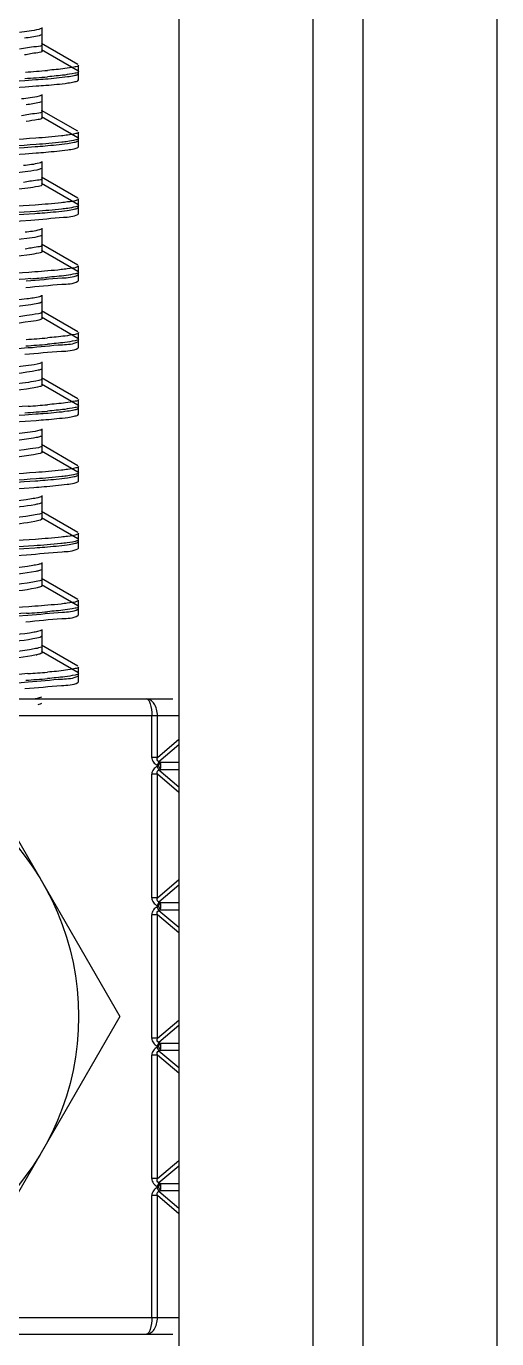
# Model space of a CAD drawing. Extents: x -427546 to -314919, y 698702 to 968782.
# Drawn here: x -414804 to -414699.4, y 912356.2 to 912648.3 of the extents above; entities that cross this region are included whole.
import ezdxf

# ---------------------------------------------------------------- set-up
doc = ezdxf.new("R2010")
doc.units = 0
doc.header["$LTSCALE"] = 1000
doc.header["$MEASUREMENT"] = 0
doc.layers.get('0').update_dxf_attribs({"linetype": 'CONTINUOUS'})

msp = doc.modelspace()

# ---------------------------------------------------------------- linework, layer by layer
at = {"linetype": 'CONTINUOUS'}
for p, q in [((-414770.08, 912764.98), (-414770.08, 909801.84)), ((-414740.31, 912764.98), (-414740.31, 909801.84)), ((-414729.15, 912764.98), (-414729.15, 909801.84)), ((-414699.38, 912764.98), (-414699.38, 909801.84)), ((-414800.46, 912644.28), (-414800.46, 912648)), ((-414800.46, 912642.85), (-414800.46, 912646.58)), ((-414792.54, 912639.79), (-414800.62, 912644.47)), ((-414792.54, 912638.37), (-414800.62, 912643.04)), ((-414792.54, 912637.6), (-414792.4, 912637.77)), ((-414792.4, 912637.77), (-414792.4, 912639.63)), ((-414792.4, 912637.77), (-414792.4, 912639.63)), ((-414792.4, 912636.34), (-414792.4, 912638.2)), ((-414792.4, 912636.34), (-414792.4, 912638.2)), ((-414792.54, 912636.18), (-414792.4, 912636.34)), ((-414800.46, 912629.4), (-414800.46, 912633.12)), ((-414800.46, 912627.97), (-414800.46, 912631.69)), ((-414792.54, 912624.91), (-414800.62, 912629.58)), ((-414792.54, 912623.48), (-414800.62, 912628.16)), ((-414792.54, 912622.72), (-414792.4, 912622.88)), ((-414792.4, 912622.88), (-414792.4, 912624.74)), ((-414792.4, 912622.88), (-414792.4, 912624.74)), ((-414792.4, 912621.46), (-414792.4, 912623.32)), ((-414792.4, 912621.46), (-414792.4, 912623.32)), ((-414792.54, 912621.3), (-414792.4, 912621.46)), ((-414800.46, 912614.51), (-414800.46, 912618.23)), ((-414800.46, 912613.09), (-414800.46, 912616.81)), ((-414792.54, 912610.02), (-414800.62, 912614.7)), ((-414792.54, 912608.6), (-414800.62, 912613.28)), ((-414792.54, 912607.84), (-414792.4, 912608)), ((-414792.4, 912608), (-414792.4, 912609.86)), ((-414792.4, 912608), (-414792.4, 912609.86)), ((-414792.4, 912606.58), (-414792.4, 912608.44)), ((-414792.4, 912606.58), (-414792.4, 912608.44)), ((-414792.54, 912606.41), (-414792.4, 912606.58)), ((-414800.46, 912599.63), (-414800.46, 912603.35)), ((-414800.46, 912598.21), (-414800.46, 912601.93)), ((-414792.54, 912595.14), (-414800.62, 912599.82)), ((-414792.54, 912593.72), (-414800.62, 912598.39)), ((-414792.54, 912592.96), (-414792.4, 912593.12)), ((-414792.4, 912593.12), (-414792.4, 912594.98)), ((-414792.4, 912591.69), (-414792.4, 912593.55)), ((-414792.4, 912591.69), (-414792.4, 912593.55)), ((-414792.54, 912591.53), (-414792.4, 912591.69)), ((-414800.46, 912584.75), (-414800.46, 912588.47)), ((-414792.54, 912580.26), (-414800.62, 912584.94)), ((-414800.46, 912583.32), (-414800.46, 912587.04)), ((-414792.54, 912578.83), (-414800.62, 912583.51)), ((-414792.4, 912578.24), (-414792.4, 912580.1)), ((-414792.4, 912576.81), (-414792.4, 912578.67)), ((-414792.4, 912576.81), (-414792.4, 912578.67)), ((-414792.54, 912578.07), (-414792.4, 912578.24)), ((-414792.54, 912576.65), (-414792.4, 912576.81)), ((-414800.46, 912569.86), (-414800.46, 912573.58)), ((-414792.54, 912565.38), (-414800.62, 912570.05)), ((-414800.46, 912568.44), (-414800.46, 912572.16)), ((-414792.54, 912563.95), (-414800.62, 912568.63)), ((-414792.4, 912563.35), (-414792.4, 912565.21)), ((-414792.4, 912563.35), (-414792.4, 912565.21)), ((-414792.4, 912561.93), (-414792.4, 912563.79)), ((-414792.4, 912561.93), (-414792.4, 912563.79)), ((-414792.54, 912563.19), (-414792.4, 912563.35)), ((-414792.54, 912561.77), (-414792.4, 912561.93)), ((-414800.46, 912554.98), (-414800.46, 912558.7)), ((-414792.54, 912550.49), (-414800.62, 912555.17)), ((-414800.46, 912553.56), (-414800.46, 912557.28)), ((-414792.54, 912549.07), (-414800.62, 912553.74)), ((-414792.4, 912548.47), (-414792.4, 912550.33)), ((-414792.4, 912548.47), (-414792.4, 912550.33)), ((-414792.54, 912548.31), (-414792.4, 912548.47)), ((-414792.54, 912546.88), (-414792.4, 912547.05)), ((-414792.4, 912547.05), (-414792.4, 912548.91)), ((-414792.4, 912547.05), (-414792.4, 912548.91)), ((-414800.46, 912540.1), (-414800.46, 912543.82)), ((-414800.46, 912538.67), (-414800.46, 912542.39)), ((-414792.54, 912535.61), (-414800.62, 912540.29)), ((-414792.54, 912534.19), (-414800.62, 912538.86)), ((-414792.4, 912533.59), (-414792.4, 912535.45)), ((-414792.4, 912533.59), (-414792.4, 912535.45)), ((-414792.54, 912533.42), (-414792.4, 912533.59)), ((-414792.54, 912532), (-414792.4, 912532.16)), ((-414792.4, 912532.16), (-414792.4, 912534.02)), ((-414792.4, 912532.16), (-414792.4, 912534.02)), ((-414800.46, 912525.21), (-414800.46, 912528.94)), ((-414800.46, 912523.79), (-414800.46, 912527.51)), ((-414792.54, 912520.73), (-414800.62, 912525.4)), ((-414792.54, 912519.3), (-414800.62, 912523.98)), ((-414792.4, 912518.7), (-414792.4, 912520.56)), ((-414792.4, 912518.7), (-414792.4, 912520.56)), ((-414792.54, 912518.54), (-414792.4, 912518.7)), ((-414792.54, 912517.12), (-414792.4, 912517.28)), ((-414792.4, 912517.28), (-414792.4, 912519.14)), ((-414792.4, 912517.28), (-414792.4, 912519.14)), ((-414800.46, 912510.33), (-414800.46, 912514.05)), ((-414800.46, 912508.91), (-414800.46, 912512.63)), ((-414792.54, 912505.84), (-414800.62, 912510.52)), ((-414792.54, 912504.42), (-414800.62, 912509.1)), ((-414792.4, 912503.82), (-414792.4, 912505.68)), ((-414792.4, 912503.82), (-414792.4, 912505.68)), ((-414792.54, 912503.66), (-414792.4, 912503.82)), ((-414792.4, 912502.4), (-414792.4, 912504.26)), ((-414792.4, 912502.4), (-414792.4, 912504.26)), ((-414792.54, 912502.23), (-414792.4, 912502.4)), ((-414932.48, 912498.57), (-414771.38, 912498.57)), ((-414933.79, 912494.85), (-414770.08, 912494.85)), ((-414776.08, 912485.57), (-414776.08, 912494.85)), ((-414774.84, 912485.57), (-414774.84, 912494.85)), ((-414774.84, 912485.57), (-414770.08, 912489.62)), ((-414770.08, 912488.36), (-414774.5, 912484.6)), ((-414817.56, 912487.41), (-414783.19, 912427.88)), ((-414774.84, 912485.57), (-414776.08, 912485.57)), ((-414774.5, 912484.6), (-414774.87, 912483.81)), ((-414774.61, 912483.69), (-414774.87, 912483.81)), ((-414774.87, 912483.57), (-414774.61, 912483.69)), ((-414774.5, 912482.78), (-414774.87, 912483.57)), ((-414774.61, 912483.69), (-414774.24, 912484.48)), ((-414774.61, 912483.69), (-414774.24, 912482.9)), ((-414774.24, 912484.48), (-414774.5, 912484.6)), ((-414774.5, 912482.78), (-414774.24, 912482.9)), ((-414774.5, 912482.78), (-414770.08, 912479.02)), ((-414774.24, 912484.48), (-414770.08, 912484.48)), ((-414774.24, 912482.9), (-414770.08, 912482.9)), ((-414774.84, 912481.81), (-414776.08, 912481.81)), ((-414776.08, 912454.32), (-414776.08, 912481.81)), ((-414774.84, 912454.32), (-414774.84, 912481.81)), ((-414770.08, 912477.76), (-414774.84, 912481.81)), ((-414774.84, 912454.32), (-414770.08, 912458.37)), ((-414770.08, 912457.1), (-414774.5, 912453.35)), ((-414774.84, 912454.32), (-414776.08, 912454.32)), ((-414774.5, 912453.35), (-414774.87, 912452.56)), ((-414774.61, 912452.44), (-414774.24, 912453.23)), ((-414774.24, 912453.23), (-414774.5, 912453.35)), ((-414774.24, 912453.23), (-414770.08, 912453.23)), ((-414774.84, 912450.55), (-414776.08, 912450.55)), ((-414776.08, 912423.06), (-414776.08, 912450.55)), ((-414774.61, 912452.44), (-414774.87, 912452.56)), ((-414774.87, 912452.31), (-414774.61, 912452.44)), ((-414774.5, 912451.52), (-414774.87, 912452.31)), ((-414774.84, 912423.06), (-414774.84, 912450.55)), ((-414770.08, 912446.5), (-414774.84, 912450.55)), ((-414774.61, 912452.44), (-414774.24, 912451.65)), ((-414774.5, 912451.52), (-414774.24, 912451.65)), ((-414774.5, 912451.52), (-414770.08, 912447.77)), ((-414774.24, 912451.65), (-414770.08, 912451.65)), ((-414783.19, 912427.88), (-414817.56, 912368.35)), ((-414774.84, 912423.06), (-414770.08, 912427.11)), ((-414770.08, 912425.85), (-414774.5, 912422.1)), ((-414774.84, 912423.06), (-414776.08, 912423.06)), ((-414774.5, 912422.1), (-414774.87, 912421.31)), ((-414774.61, 912421.18), (-414774.87, 912421.31)), ((-414774.87, 912421.06), (-414774.61, 912421.18)), ((-414774.5, 912420.27), (-414774.87, 912421.06)), ((-414774.61, 912421.18), (-414774.24, 912421.97)), ((-414774.61, 912421.18), (-414774.24, 912420.39)), ((-414774.24, 912421.97), (-414774.5, 912422.1)), ((-414774.24, 912421.97), (-414770.08, 912421.97)), ((-414774.84, 912419.3), (-414776.08, 912419.3)), ((-414776.08, 912391.81), (-414776.08, 912419.3)), ((-414774.84, 912391.81), (-414774.84, 912419.3)), ((-414770.08, 912415.25), (-414774.84, 912419.3)), ((-414774.5, 912420.27), (-414774.24, 912420.39)), ((-414774.5, 912420.27), (-414770.08, 912416.51)), ((-414774.24, 912420.39), (-414770.08, 912420.39)), ((-414774.84, 912391.81), (-414770.08, 912395.86)), ((-414770.08, 912394.6), (-414774.5, 912390.84)), ((-414774.84, 912391.81), (-414776.08, 912391.81)), ((-414774.5, 912390.84), (-414774.87, 912390.05)), ((-414774.61, 912389.93), (-414774.87, 912390.05)), ((-414774.87, 912389.8), (-414774.61, 912389.93)), ((-414774.5, 912389.02), (-414774.87, 912389.8)), ((-414774.61, 912389.93), (-414774.24, 912390.72)), ((-414774.61, 912389.93), (-414774.24, 912389.14)), ((-414774.24, 912390.72), (-414774.5, 912390.84)), ((-414774.5, 912389.02), (-414774.24, 912389.14)), ((-414774.5, 912389.02), (-414770.08, 912385.26)), ((-414774.24, 912390.72), (-414770.08, 912390.72)), ((-414774.24, 912389.14), (-414770.08, 912389.14)), ((-414774.84, 912388.05), (-414776.08, 912388.05)), ((-414776.08, 912360.91), (-414776.08, 912388.05)), ((-414774.84, 912360.91), (-414774.84, 912388.05)), ((-414770.08, 912384), (-414774.84, 912388.05)), ((-414933.79, 912360.91), (-414770.08, 912360.91)), ((-414932.48, 912357.18), (-414771.38, 912357.18))]:
    msp.add_line(p, q, dxfattribs=at)
msp.add_circle((-414851.93, 912427.88), 59.53, dxfattribs=at)
for centre, radius, start, end in [((-414821.68, 912903.93), 267.82, 273.7127, 274.7998), ((-414821.52, 912903.29), 265.75, 273.7335, 274.8002), ((-414819.92, 912837.19), 245.66, 273.9462, 274.8034), ((-414821.25, 912840.39), 262.37, 273.7678, 274.801), ((-414821.42, 912841.15), 264.56, 273.7456, 274.8005), ((-414820.67, 912818.18), 255.02, 273.8422, 274.8039), ((-414821.67, 912829.42), 267.72, 273.7137, 274.7998), ((-414821.15, 912778.19), 261.12, 273.7805, 274.8013), ((-414804.37, 912521.07), 12.96, 281.4024, 282.1895), ((-414821.41, 912766.63), 264.45, 273.7466, 274.8005), ((-414820.74, 912759.48), 255.85, 273.8319, 274.8049)]:
    msp.add_arc(centre, radius, start, end, dxfattribs=at)
for points, knots in [([(-414803.45, 912651.62), (-414810.43, 912651.14), (-414842.53, 912649.59), (-414874.66, 912648.83), (-414899.74, 912647.16)], [0, 0, 0, 0, 0.217709, 1, 1, 1, 1]), ([(-414800.62, 912647.81), (-414800.8, 912647.71), (-414802.42, 912647.24), (-414804.07, 912647.09), (-414805.51, 912646.94)], [0, 0, 0, 0, 0.126652, 1, 1, 1, 1]), ([(-414800.62, 912646.39), (-414800.77, 912646.3), (-414802.02, 912645.91), (-414803.31, 912645.77), (-414804.43, 912645.64)], [0, 0, 0, 0, 0.133308, 1, 1, 1, 1]), ([(-414800.46, 912644.28), (-414800.45, 912643.82), (-414803.04, 912643.73), (-414804.25, 912643.35), (-414805.51, 912643.22)], [0, 0, 0, 0, 0.266577, 1, 1, 1, 1]), ([(-414800.46, 912642.85), (-414800.45, 912642.49), (-414802.46, 912642.32), (-414803.43, 912642.04), (-414804.43, 912641.92)], [0, 0, 0, 0, 0.269457, 1, 1, 1, 1]), ([(-414801.91, 912636.41), (-414801.19, 912636.46), (-414798.82, 912636.65), (-414796.46, 912636.86), (-414794.83, 912637.09)], [0, 0, 0, 0, 0.307395, 1, 1, 1, 1]), ([(-414792.4, 912638.2), (-414792.4, 912637.92), (-414793.92, 912637.75), (-414794.68, 912637.54), (-414795.44, 912637.44)], [0, 0, 0, 0, 0.270622, 1, 1, 1, 1]), ([(-414792.4, 912639.63), (-414792.4, 912639.34), (-414793.91, 912639.17), (-414794.66, 912638.97), (-414795.42, 912638.87)], [0, 0, 0, 0, 0.270741, 1, 1, 1, 1]), ([(-414794.83, 912637.09), (-414794.33, 912637.16), (-414793.57, 912637.29), (-414792.78, 912637.47), (-414792.54, 912637.6)], [0, 0, 0, 0, 0.643373, 1, 1, 1, 1]), ([(-414902.01, 912631.68), (-414894.84, 912632.21), (-414861.47, 912633.83), (-414828.06, 912634.49), (-414801.91, 912636.41)], [0, 0, 0, 0, 0.215151, 1, 1, 1, 1]), ([(-414901.74, 912630.27), (-414894.54, 912630.8), (-414861.22, 912632.42), (-414827.85, 912633.07), (-414801.78, 912635)], [0, 0, 0, 0, 0.216514, 1, 1, 1, 1]), ([(-414801.78, 912635), (-414801.07, 912635.05), (-414798.73, 912635.23), (-414796.4, 912635.44), (-414794.79, 912635.67)], [0, 0, 0, 0, 0.307538, 1, 1, 1, 1]), ([(-414794.79, 912635.67), (-414794.3, 912635.74), (-414793.55, 912635.87), (-414792.78, 912636.04), (-414792.54, 912636.18)], [0, 0, 0, 0, 0.642718, 1, 1, 1, 1]), ([(-414800.62, 912632.93), (-414800.79, 912632.83), (-414802.26, 912632.39), (-414803.76, 912632.25), (-414805.07, 912632.11)], [0, 0, 0, 0, 0.129068, 1, 1, 1, 1]), ([(-414800.62, 912631.5), (-414800.76, 912631.42), (-414801.88, 912631.06), (-414803.04, 912630.93), (-414804.04, 912630.8)], [0, 0, 0, 0, 0.136277, 1, 1, 1, 1]), ([(-414800.46, 912629.4), (-414800.45, 912628.97), (-414802.81, 912628.85), (-414803.92, 912628.51), (-414805.07, 912628.39)], [0, 0, 0, 0, 0.267461, 1, 1, 1, 1]), ([(-414800.46, 912627.97), (-414800.45, 912627.64), (-414802.25, 912627.44), (-414803.14, 912627.2), (-414804.04, 912627.08)], [0, 0, 0, 0, 0.270956, 1, 1, 1, 1]), ([(-414801.91, 912623.39), (-414809.09, 912622.86), (-414842.46, 912621.23), (-414875.87, 912620.58), (-414902.01, 912618.66)], [0, 0, 0, 0, 0.215501, 1, 1, 1, 1]), ([(-414794.83, 912624.07), (-414795.28, 912624), (-414797.64, 912623.71), (-414800, 912623.53), (-414801.91, 912623.39)], [0, 0, 0, 0, 0.191417, 1, 1, 1, 1]), ([(-414794.79, 912622.65), (-414795.24, 912622.58), (-414797.56, 912622.3), (-414799.9, 912622.11), (-414801.78, 912621.97)], [0, 0, 0, 0, 0.191295, 1, 1, 1, 1]), ([(-414794.86, 912622.2), (-414794.35, 912622.27), (-414793.58, 912622.41), (-414792.79, 912622.58), (-414792.54, 912622.72)], [0, 0, 0, 0, 0.643789, 1, 1, 1, 1]), ([(-414792.4, 912624.74), (-414792.4, 912624.51), (-414793.59, 912624.31), (-414794.22, 912624.15), (-414794.83, 912624.07)], [0, 0, 0, 0, 0.27436, 1, 1, 1, 1]), ([(-414792.4, 912623.32), (-414792.4, 912623.09), (-414793.57, 912622.89), (-414794.19, 912622.73), (-414794.79, 912622.65)], [0, 0, 0, 0, 0.274658, 1, 1, 1, 1]), ([(-414902.04, 912616.79), (-414894.88, 912617.32), (-414861.54, 912618.95), (-414828.14, 912619.61), (-414802, 912621.52)], [0, 0, 0, 0, 0.214864, 1, 1, 1, 1]), ([(-414901.87, 912615.38), (-414894.68, 912615.91), (-414861.33, 912617.53), (-414827.93, 912618.19), (-414801.83, 912620.11)], [0, 0, 0, 0, 0.21591, 1, 1, 1, 1]), ([(-414801.78, 912621.97), (-414808.92, 912621.45), (-414842.24, 912619.82), (-414875.61, 912619.15), (-414901.74, 912617.25)], [0, 0, 0, 0, 0.21445, 1, 1, 1, 1]), ([(-414802, 912621.52), (-414801.27, 912621.57), (-414798.88, 912621.76), (-414796.5, 912621.97), (-414794.86, 912622.2)], [0, 0, 0, 0, 0.307303, 1, 1, 1, 1]), ([(-414801.83, 912620.11), (-414801.1, 912620.16), (-414798.76, 912620.35), (-414796.42, 912620.56), (-414794.8, 912620.78)], [0, 0, 0, 0, 0.307518, 1, 1, 1, 1]), ([(-414794.8, 912620.78), (-414794.31, 912620.85), (-414793.55, 912620.99), (-414792.78, 912621.16), (-414792.54, 912621.3)], [0, 0, 0, 0, 0.642899, 1, 1, 1, 1]), ([(-414800.62, 912618.05), (-414800.77, 912617.95), (-414802.1, 912617.55), (-414803.47, 912617.41), (-414804.65, 912617.27)], [0, 0, 0, 0, 0.131751, 1, 1, 1, 1]), ([(-414800.62, 912616.62), (-414800.75, 912616.55), (-414801.74, 912616.21), (-414802.78, 912616.09), (-414803.67, 912615.97)], [0, 0, 0, 0, 0.139499, 1, 1, 1, 1]), ([(-414803.67, 912615.97), (-414810, 912615.13), (-414831.51, 912614.13), (-414863.78, 912612.28), (-414889.83, 912611.68), (-414900.6, 912610.15)], [0, 0, 0, 0, 0.197391, 0.664053, 1, 1, 1, 1]), ([(-414800.46, 912614.51), (-414800.45, 912614.12), (-414802.58, 912613.97), (-414803.6, 912613.67), (-414804.65, 912613.55)], [0, 0, 0, 0, 0.26872, 1, 1, 1, 1]), ([(-414803.67, 912612.25), (-414810.68, 912611.32), (-414828.64, 912610.54), (-414856.61, 912609.07), (-414881, 912608.16), (-414896.09, 912606.87), (-414901.24, 912606.52), (-414902.89, 912605.98)], [0, 0, 0, 0, 0.213335, 0.5413, 0.846112, 0.947854, 1, 1, 1, 1]), ([(-414800.46, 912613.09), (-414800.46, 912612.78), (-414802.05, 912612.57), (-414802.86, 912612.35), (-414803.67, 912612.25)], [0, 0, 0, 0, 0.272705, 1, 1, 1, 1]), ([(-414802, 912608.5), (-414809.19, 912607.97), (-414842.53, 912606.35), (-414875.93, 912605.69), (-414902.04, 912603.77)], [0, 0, 0, 0, 0.215909, 1, 1, 1, 1]), ([(-414794.86, 912609.18), (-414795.31, 912609.12), (-414797.68, 912608.83), (-414800.07, 912608.64), (-414802, 912608.5)], [0, 0, 0, 0, 0.191492, 1, 1, 1, 1]), ([(-414794.8, 912607.76), (-414795.25, 912607.7), (-414797.58, 912607.41), (-414799.93, 912607.23), (-414801.82, 912607.09)], [0, 0, 0, 0, 0.191309, 1, 1, 1, 1]), ([(-414794.89, 912607.31), (-414794.37, 912607.39), (-414793.59, 912607.52), (-414792.79, 912607.7), (-414792.54, 912607.84)], [0, 0, 0, 0, 0.64429, 1, 1, 1, 1]), ([(-414792.4, 912609.86), (-414792.4, 912609.79), (-414793.27, 912609.23), (-414794.08, 912609.29), (-414794.86, 912609.18)], [0, 0, 0, 0, 0.089025, 1, 1, 1, 1]), ([(-414792.4, 912608.44), (-414792.4, 912608.21), (-414793.58, 912608.01), (-414794.2, 912607.85), (-414794.8, 912607.76)], [0, 0, 0, 0, 0.274575, 1, 1, 1, 1]), ([(-414902.08, 912601.91), (-414894.94, 912602.43), (-414861.62, 912604.06), (-414828.25, 912604.73), (-414802.12, 912606.63)], [0, 0, 0, 0, 0.214461, 1, 1, 1, 1]), ([(-414801.82, 912607.09), (-414808.98, 912606.56), (-414842.33, 912604.93), (-414875.72, 912604.27), (-414901.87, 912602.36)], [0, 0, 0, 0, 0.214858, 1, 1, 1, 1]), ([(-414896.73, 912600.84), (-414889.49, 912601.28), (-414858.25, 912602.74), (-414826.98, 912603.47), (-414803.02, 912605.14)], [0, 0, 0, 0, 0.231984, 1, 1, 1, 1]), ([(-414803.02, 912605.14), (-414800.6, 912605.31), (-414797.19, 912605.78), (-414793.49, 912605.87), (-414792.54, 912606.41)], [0, 0, 0, 0, 0.689218, 1, 1, 1, 1]), ([(-414802.12, 912606.63), (-414801.38, 912606.68), (-414798.96, 912606.87), (-414796.55, 912607.08), (-414794.89, 912607.31)], [0, 0, 0, 0, 0.307276, 1, 1, 1, 1]), ([(-414800.62, 912603.16), (-414800.76, 912603.08), (-414801.95, 912602.7), (-414803.19, 912602.56), (-414804.25, 912602.44)], [0, 0, 0, 0, 0.134595, 1, 1, 1, 1]), ([(-414803.32, 912601.13), (-414816.15, 912599.34), (-414845.4, 912598.77), (-414874.5, 912597.32), (-414890.67, 912596.19)], [0, 0, 0, 0, 0.444316, 1, 1, 1, 1]), ([(-414800.46, 912599.63), (-414800.45, 912599.28), (-414802.37, 912599.1), (-414803.3, 912598.83), (-414804.25, 912598.71)], [0, 0, 0, 0, 0.270092, 1, 1, 1, 1]), ([(-414800.62, 912601.74), (-414800.73, 912601.67), (-414801.61, 912601.36), (-414802.53, 912601.24), (-414803.32, 912601.13)], [0, 0, 0, 0, 0.14301, 1, 1, 1, 1]), ([(-414803.32, 912597.41), (-414816.15, 912595.62), (-414845.4, 912595.05), (-414874.5, 912593.6), (-414890.67, 912592.47)], [0, 0, 0, 0, 0.444316, 1, 1, 1, 1]), ([(-414800.46, 912598.21), (-414800.46, 912597.93), (-414801.86, 912597.7), (-414802.6, 912597.51), (-414803.32, 912597.41)], [0, 0, 0, 0, 0.274738, 1, 1, 1, 1]), ([(-414802.12, 912593.61), (-414809.32, 912593.08), (-414842.64, 912591.46), (-414876.01, 912590.81), (-414902.08, 912588.89)], [0, 0, 0, 0, 0.216509, 1, 1, 1, 1]), ([(-414794.89, 912594.29), (-414795.35, 912594.23), (-414797.75, 912593.94), (-414800.17, 912593.75), (-414802.12, 912593.61)], [0, 0, 0, 0, 0.191495, 1, 1, 1, 1]), ([(-414792.4, 912593.55), (-414792.4, 912593.3), (-414793.74, 912593.11), (-414794.43, 912592.93), (-414795.11, 912592.84)], [0, 0, 0, 0, 0.272444, 1, 1, 1, 1]), ([(-414792.4, 912594.98), (-414792.4, 912594.9), (-414793.29, 912594.35), (-414794.1, 912594.4), (-414794.89, 912594.29)], [0, 0, 0, 0, 0.088784, 1, 1, 1, 1]), ([(-414803.02, 912592.12), (-414809.62, 912591.66), (-414840.86, 912590.13), (-414872.13, 912589.3), (-414896.73, 912587.82)], [0, 0, 0, 0, 0.211795, 1, 1, 1, 1]), ([(-414804.14, 912590.18), (-414801.45, 912590.36), (-414797.69, 912590.88), (-414793.59, 912590.93), (-414792.54, 912591.53)], [0, 0, 0, 0, 0.691069, 1, 1, 1, 1]), ([(-414804.01, 912591.61), (-414801.35, 912591.79), (-414797.63, 912592.31), (-414793.58, 912592.36), (-414792.54, 912592.96)], [0, 0, 0, 0, 0.690867, 1, 1, 1, 1]), ([(-414803.87, 912587.6), (-414810.23, 912586.78), (-414831.66, 912585.77), (-414863.82, 912583.95), (-414889.73, 912583.31), (-414900.47, 912581.83)], [0, 0, 0, 0, 0.198812, 0.663944, 1, 1, 1, 1]), ([(-414800.62, 912588.28), (-414800.75, 912588.2), (-414801.81, 912587.85), (-414802.92, 912587.72), (-414803.87, 912587.6)], [0, 0, 0, 0, 0.137672, 1, 1, 1, 1]), ([(-414802.99, 912586.3), (-414809.35, 912585.35), (-414826.17, 912584.62), (-414853.1, 912583.3), (-414879.54, 912581.86), (-414895.75, 912581.27), (-414901.64, 912580.22)], [0, 0, 0, 0, 0.195338, 0.50968, 0.818636, 1, 1, 1, 1]), ([(-414800.46, 912584.75), (-414800.45, 912584.42), (-414802.16, 912584.22), (-414803.02, 912583.99), (-414803.87, 912583.88)], [0, 0, 0, 0, 0.271698, 1, 1, 1, 1]), ([(-414800.62, 912586.85), (-414800.87, 912586.71), (-414801.68, 912586.52), (-414802.47, 912586.37), (-414802.99, 912586.3)], [0, 0, 0, 0, 0.361214, 1, 1, 1, 1]), ([(-414802.99, 912582.58), (-414809.81, 912581.56), (-414827.75, 912580.85), (-414851.18, 912579.63), (-414872.49, 912578.63), (-414886.27, 912577.97), (-414896.1, 912577.08), (-414901.33, 912576.76), (-414902.96, 912576.19)], [0, 0, 0, 0, 0.206553, 0.536269, 0.702877, 0.845559, 0.948364, 1, 1, 1, 1]), ([(-414803.87, 912583.88), (-414810.97, 912582.97), (-414829.01, 912582.16), (-414852.43, 912581.01), (-414873.33, 912580.01), (-414886.72, 912579.36), (-414896.27, 912578.5), (-414901.35, 912578.17), (-414902.94, 912577.62)], [0, 0, 0, 0, 0.216147, 0.544888, 0.708735, 0.848475, 0.949101, 1, 1, 1, 1]), ([(-414800.46, 912583.32), (-414800.46, 912583.24), (-414801.33, 912582.64), (-414802.18, 912582.7), (-414802.99, 912582.58)], [0, 0, 0, 0, 0.091796, 1, 1, 1, 1]), ([(-414792.4, 912578.67), (-414792.4, 912578.39), (-414793.9, 912578.22), (-414794.65, 912578.01), (-414795.4, 912577.92)], [0, 0, 0, 0, 0.270815, 1, 1, 1, 1]), ([(-414792.4, 912580.1), (-414792.4, 912579.82), (-414793.88, 912579.64), (-414794.63, 912579.44), (-414795.38, 912579.34)], [0, 0, 0, 0, 0.27096, 1, 1, 1, 1]), ([(-414900.27, 912572.27), (-414893.21, 912572.75), (-414860.98, 912574.3), (-414828.72, 912575.05), (-414803.58, 912576.76)], [0, 0, 0, 0, 0.219129, 1, 1, 1, 1]), ([(-414804.33, 912575.29), (-414801.6, 912575.47), (-414797.78, 912576), (-414793.6, 912576.04), (-414792.54, 912576.65)], [0, 0, 0, 0, 0.691359, 1, 1, 1, 1]), ([(-414803.58, 912576.76), (-414801.03, 912576.93), (-414797.44, 912577.43), (-414793.54, 912577.5), (-414792.54, 912578.07)], [0, 0, 0, 0, 0.690197, 1, 1, 1, 1]), ([(-414803.51, 912572.76), (-414809.85, 912571.9), (-414831.51, 912570.92), (-414863.89, 912569.01), (-414890.08, 912568.48), (-414900.83, 912566.9)], [0, 0, 0, 0, 0.196859, 0.665778, 1, 1, 1, 1]), ([(-414800.62, 912573.4), (-414800.74, 912573.33), (-414801.68, 912573), (-414802.67, 912572.88), (-414803.51, 912572.76)], [0, 0, 0, 0, 0.140996, 1, 1, 1, 1]), ([(-414802.68, 912571.46), (-414808.99, 912570.46), (-414825.91, 912569.78), (-414853.06, 912568.42), (-414879.72, 912566.93), (-414896.04, 912566.41), (-414901.88, 912565.3)], [0, 0, 0, 0, 0.192978, 0.509549, 0.82079, 1, 1, 1, 1]), ([(-414800.46, 912569.86), (-414800.46, 912569.57), (-414801.97, 912569.35), (-414802.74, 912569.15), (-414803.51, 912569.04)], [0, 0, 0, 0, 0.273505, 1, 1, 1, 1]), ([(-414800.62, 912571.97), (-414800.85, 912571.84), (-414801.54, 912571.66), (-414802.23, 912571.53), (-414802.68, 912571.46)], [0, 0, 0, 0, 0.36678, 1, 1, 1, 1]), ([(-414803.51, 912569.04), (-414810.52, 912568.09), (-414828.57, 912567.32), (-414852.04, 912566.14), (-414873.12, 912565.14), (-414886.66, 912564.49), (-414896.28, 912563.61), (-414901.39, 912563.29), (-414902.98, 912562.73)], [0, 0, 0, 0, 0.212866, 0.542542, 0.70756, 0.848323, 0.949425, 1, 1, 1, 1]), ([(-414802.68, 912567.74), (-414809.4, 912566.68), (-414827.32, 912566.01), (-414850.77, 912564.77), (-414872.25, 912563.76), (-414886.18, 912563.1), (-414896.09, 912562.19), (-414901.36, 912561.88), (-414902.98, 912561.3)], [0, 0, 0, 0, 0.202975, 0.533469, 0.701272, 0.84507, 0.948501, 1, 1, 1, 1]), ([(-414800.46, 912568.44), (-414800.46, 912568.22), (-414801.52, 912567.97), (-414802.12, 912567.83), (-414802.68, 912567.74)], [0, 0, 0, 0, 0.279898, 1, 1, 1, 1]), ([(-414792.4, 912563.79), (-414792.4, 912563.5), (-414793.92, 912563.33), (-414794.68, 912563.12), (-414795.44, 912563.03)], [0, 0, 0, 0, 0.270628, 1, 1, 1, 1]), ([(-414792.4, 912565.21), (-414792.4, 912564.94), (-414793.82, 912564.76), (-414794.54, 912564.57), (-414795.25, 912564.48)], [0, 0, 0, 0, 0.271617, 1, 1, 1, 1]), ([(-414902.01, 912557.26), (-414894.84, 912557.79), (-414861.47, 912559.42), (-414828.06, 912560.08), (-414801.91, 912562)], [0, 0, 0, 0, 0.215159, 1, 1, 1, 1]), ([(-414803.58, 912563.74), (-414810.63, 912563.26), (-414842.86, 912561.7), (-414875.13, 912560.96), (-414900.27, 912559.25)], [0, 0, 0, 0, 0.219054, 1, 1, 1, 1]), ([(-414801.91, 912562), (-414801.18, 912562.05), (-414798.82, 912562.23), (-414796.46, 912562.44), (-414794.83, 912562.67)], [0, 0, 0, 0, 0.307399, 1, 1, 1, 1]), ([(-414801.78, 912560.58), (-414801.07, 912560.63), (-414798.73, 912560.82), (-414796.4, 912561.03), (-414794.79, 912561.25)], [0, 0, 0, 0, 0.307538, 1, 1, 1, 1]), ([(-414794.83, 912562.67), (-414794.33, 912562.74), (-414793.57, 912562.88), (-414792.78, 912563.05), (-414792.54, 912563.19)], [0, 0, 0, 0, 0.643357, 1, 1, 1, 1]), ([(-414794.79, 912561.25), (-414794.3, 912561.32), (-414793.55, 912561.46), (-414792.78, 912561.63), (-414792.54, 912561.77)], [0, 0, 0, 0, 0.642712, 1, 1, 1, 1]), ([(-414901.74, 912555.86), (-414894.53, 912556.38), (-414861.21, 912558), (-414827.85, 912558.66), (-414801.78, 912560.58)], [0, 0, 0, 0, 0.216534, 1, 1, 1, 1]), ([(-414800.62, 912558.51), (-414800.73, 912558.45), (-414801.56, 912558.15), (-414802.43, 912558.04), (-414803.17, 912557.93)], [0, 0, 0, 0, 0.144669, 1, 1, 1, 1]), ([(-414803.17, 912557.93), (-414809.51, 912557.02), (-414831.46, 912556.08), (-414864.09, 912554.04), (-414890.58, 912553.68), (-414901.28, 912551.94)], [0, 0, 0, 0, 0.19541, 0.669181, 1, 1, 1, 1]), ([(-414802.39, 912556.63), (-414807.96, 912555.68), (-414823.2, 912555.05), (-414848.38, 912553.67), (-414874.87, 912552.47), (-414891.82, 912551.61), (-414898.7, 912550.86)], [0, 0, 0, 0, 0.175715, 0.472791, 0.784833, 1, 1, 1, 1]), ([(-414800.62, 912557.09), (-414800.82, 912556.98), (-414801.41, 912556.81), (-414802.01, 912556.69), (-414802.39, 912556.63)], [0, 0, 0, 0, 0.372977, 1, 1, 1, 1]), ([(-414803.17, 912554.21), (-414810.09, 912553.21), (-414828.12, 912552.48), (-414851.63, 912551.28), (-414872.9, 912550.26), (-414886.58, 912549.61), (-414896.28, 912548.71), (-414901.43, 912548.42), (-414903.01, 912547.83)], [0, 0, 0, 0, 0.209449, 0.539982, 0.706178, 0.848006, 0.949655, 1, 1, 1, 1]), ([(-414802.39, 912552.91), (-414807.96, 912551.96), (-414823.2, 912551.33), (-414848.38, 912549.95), (-414874.87, 912548.75), (-414891.82, 912547.89), (-414898.7, 912547.14)], [0, 0, 0, 0, 0.175715, 0.472791, 0.784833, 1, 1, 1, 1]), ([(-414800.46, 912554.98), (-414800.46, 912554.89), (-414801.41, 912554.27), (-414802.31, 912554.33), (-414803.17, 912554.21)], [0, 0, 0, 0, 0.09033, 1, 1, 1, 1]), ([(-414800.46, 912553.56), (-414800.46, 912553.36), (-414801.37, 912553.11), (-414801.9, 912552.99), (-414802.39, 912552.91)], [0, 0, 0, 0, 0.283217, 1, 1, 1, 1]), ([(-414794.83, 912549.65), (-414795.28, 912549.59), (-414797.63, 912549.3), (-414800, 912549.11), (-414801.91, 912548.97)], [0, 0, 0, 0, 0.191413, 1, 1, 1, 1]), ([(-414792.4, 912550.33), (-414792.4, 912550.1), (-414793.59, 912549.9), (-414794.22, 912549.74), (-414794.83, 912549.65)], [0, 0, 0, 0, 0.274367, 1, 1, 1, 1]), ([(-414902.04, 912542.38), (-414894.88, 912542.91), (-414861.53, 912544.53), (-414828.14, 912545.2), (-414801.99, 912547.11)], [0, 0, 0, 0, 0.214872, 1, 1, 1, 1]), ([(-414801.91, 912548.97), (-414809.09, 912548.45), (-414842.46, 912546.82), (-414875.87, 912546.16), (-414902.01, 912544.24)], [0, 0, 0, 0, 0.215488, 1, 1, 1, 1]), ([(-414801.78, 912547.56), (-414808.92, 912547.03), (-414842.24, 912545.4), (-414875.6, 912544.74), (-414901.74, 912542.84)], [0, 0, 0, 0, 0.214435, 1, 1, 1, 1]), ([(-414802.32, 912545.66), (-414801.56, 912545.71), (-414799.1, 912545.9), (-414796.63, 912546.12), (-414794.93, 912546.35)], [0, 0, 0, 0, 0.307317, 1, 1, 1, 1]), ([(-414801.99, 912547.11), (-414801.26, 912547.16), (-414798.88, 912547.35), (-414796.5, 912547.56), (-414794.86, 912547.79)], [0, 0, 0, 0, 0.307305, 1, 1, 1, 1]), ([(-414794.79, 912548.23), (-414795.24, 912548.17), (-414797.56, 912547.88), (-414799.9, 912547.7), (-414801.78, 912547.56)], [0, 0, 0, 0, 0.191295, 1, 1, 1, 1]), ([(-414794.93, 912546.35), (-414794.41, 912546.42), (-414793.61, 912546.56), (-414792.79, 912546.74), (-414792.54, 912546.88)], [0, 0, 0, 0, 0.645021, 1, 1, 1, 1]), ([(-414794.86, 912547.79), (-414794.35, 912547.86), (-414793.58, 912547.99), (-414792.79, 912548.17), (-414792.54, 912548.31)], [0, 0, 0, 0, 0.643774, 1, 1, 1, 1]), ([(-414792.4, 912548.91), (-414792.4, 912548.68), (-414793.57, 912548.48), (-414794.19, 912548.32), (-414794.79, 912548.23)], [0, 0, 0, 0, 0.27466, 1, 1, 1, 1]), ([(-414893.44, 912541.5), (-414886.08, 912541.91), (-414855.71, 912543.29), (-414825.3, 912544), (-414802.32, 912545.66)], [0, 0, 0, 0, 0.242393, 1, 1, 1, 1]), ([(-414800.62, 912543.63), (-414800.86, 912543.49), (-414801.62, 912543.3), (-414802.37, 912543.17), (-414802.85, 912543.09)], [0, 0, 0, 0, 0.363608, 1, 1, 1, 1]), ([(-414802.85, 912543.09), (-414809.2, 912542.12), (-414826.07, 912541.41), (-414853.1, 912540.07), (-414879.64, 912538.61), (-414895.9, 912538.05), (-414901.76, 912536.98)], [0, 0, 0, 0, 0.194375, 0.509802, 0.819766, 1, 1, 1, 1]), ([(-414802.12, 912541.79), (-414806.43, 912541), (-414818.48, 912540.41), (-414847.02, 912538.74), (-414871.26, 912537.91), (-414887.82, 912536.85)], [0, 0, 0, 0, 0.153234, 0.420019, 1, 1, 1, 1]), ([(-414800.62, 912542.21), (-414800.79, 912542.11), (-414801.29, 912541.96), (-414801.8, 912541.85), (-414802.12, 912541.79)], [0, 0, 0, 0, 0.37991, 1, 1, 1, 1]), ([(-414802.85, 912539.37), (-414809.66, 912538.33), (-414827.68, 912537.64), (-414851.22, 912536.41), (-414872.66, 912535.39), (-414886.49, 912534.74), (-414896.27, 912533.82), (-414901.46, 912533.54), (-414903.03, 912532.94)], [0, 0, 0, 0, 0.205905, 0.537229, 0.704613, 0.847545, 0.949803, 1, 1, 1, 1]), ([(-414802.12, 912538.07), (-414806.43, 912537.28), (-414818.48, 912536.69), (-414847.02, 912535.02), (-414871.26, 912534.19), (-414887.82, 912533.13)], [0, 0, 0, 0, 0.153234, 0.420019, 1, 1, 1, 1]), ([(-414800.46, 912540.1), (-414800.46, 912539.86), (-414801.61, 912539.62), (-414802.25, 912539.46), (-414802.85, 912539.37)], [0, 0, 0, 0, 0.278286, 1, 1, 1, 1]), ([(-414800.46, 912538.67), (-414800.46, 912538.5), (-414801.22, 912538.26), (-414801.7, 912538.15), (-414802.12, 912538.07)], [0, 0, 0, 0, 0.287204, 1, 1, 1, 1]), ([(-414794.86, 912534.76), (-414795.31, 912534.7), (-414797.68, 912534.41), (-414800.07, 912534.22), (-414801.99, 912534.08)], [0, 0, 0, 0, 0.19149, 1, 1, 1, 1]), ([(-414792.4, 912535.45), (-414792.4, 912535.37), (-414793.27, 912534.82), (-414794.08, 912534.87), (-414794.86, 912534.76)], [0, 0, 0, 0, 0.089033, 1, 1, 1, 1]), ([(-414902.07, 912527.49), (-414894.94, 912528.02), (-414861.62, 912529.65), (-414828.25, 912530.32), (-414802.12, 912532.21)], [0, 0, 0, 0, 0.214475, 1, 1, 1, 1]), ([(-414801.99, 912534.08), (-414809.18, 912533.56), (-414842.53, 912531.93), (-414875.93, 912531.28), (-414902.04, 912529.36)], [0, 0, 0, 0, 0.215892, 1, 1, 1, 1]), ([(-414802.32, 912532.64), (-414808.55, 912532.19), (-414838.92, 912530.68), (-414869.32, 912529.81), (-414893.44, 912528.47)], [0, 0, 0, 0, 0.205332, 1, 1, 1, 1]), ([(-414803.93, 912530.66), (-414801.3, 912530.84), (-414797.6, 912531.35), (-414793.57, 912531.41), (-414792.54, 912532)], [0, 0, 0, 0, 0.690751, 1, 1, 1, 1]), ([(-414794.93, 912533.33), (-414795.4, 912533.26), (-414797.86, 912532.97), (-414800.33, 912532.78), (-414802.32, 912532.64)], [0, 0, 0, 0, 0.191433, 1, 1, 1, 1]), ([(-414802.12, 912532.21), (-414801.38, 912532.27), (-414798.96, 912532.45), (-414796.55, 912532.67), (-414794.89, 912532.9)], [0, 0, 0, 0, 0.307276, 1, 1, 1, 1]), ([(-414792.4, 912534.02), (-414792.4, 912533.94), (-414793.31, 912533.38), (-414794.13, 912533.44), (-414794.93, 912533.33)], [0, 0, 0, 0, 0.088431, 1, 1, 1, 1]), ([(-414794.89, 912532.9), (-414794.37, 912532.97), (-414793.59, 912533.11), (-414792.79, 912533.28), (-414792.54, 912533.42)], [0, 0, 0, 0, 0.644275, 1, 1, 1, 1]), ([(-414899.45, 912526.25), (-414892.4, 912526.72), (-414860.56, 912528.24), (-414828.69, 912529), (-414803.93, 912530.66)], [0, 0, 0, 0, 0.221562, 1, 1, 1, 1]), ([(-414800.62, 912528.75), (-414800.83, 912528.62), (-414801.49, 912528.45), (-414802.13, 912528.33), (-414802.55, 912528.26)], [0, 0, 0, 0, 0.369442, 1, 1, 1, 1]), ([(-414802.55, 912528.26), (-414808.83, 912527.23), (-414825.77, 912526.57), (-414852.99, 912525.2), (-414879.74, 912523.69), (-414896.13, 912523.19), (-414901.95, 912522.06)], [0, 0, 0, 0, 0.191736, 0.509065, 0.821327, 1, 1, 1, 1]), ([(-414801.86, 912526.96), (-414807.07, 912525.93), (-414821.83, 912525.42), (-414846.56, 912523.96), (-414873.28, 912522.8), (-414890.61, 912521.91), (-414897.79, 912521.19)], [0, 0, 0, 0, 0.165505, 0.458699, 0.774611, 1, 1, 1, 1]), ([(-414800.62, 912527.32), (-414800.77, 912527.24), (-414801.18, 912527.1), (-414801.6, 912527.01), (-414801.86, 912526.96)], [0, 0, 0, 0, 0.387704, 1, 1, 1, 1]), ([(-414802.55, 912524.54), (-414809.25, 912523.44), (-414827.24, 912522.81), (-414850.79, 912521.54), (-414872.41, 912520.52), (-414886.39, 912519.87), (-414896.24, 912518.93), (-414901.49, 912518.67), (-414903.06, 912518.05)], [0, 0, 0, 0, 0.202243, 0.534298, 0.702881, 0.846954, 0.949881, 1, 1, 1, 1]), ([(-414801.87, 912523.23), (-414807.08, 912522.21), (-414821.84, 912521.7), (-414846.57, 912520.24), (-414873.29, 912519.08), (-414890.61, 912518.19), (-414897.79, 912517.47)], [0, 0, 0, 0, 0.165599, 0.458794, 0.774654, 1, 1, 1, 1]), ([(-414800.46, 912525.21), (-414800.46, 912525.01), (-414801.45, 912524.76), (-414802.02, 912524.62), (-414802.55, 912524.54)], [0, 0, 0, 0, 0.281296, 1, 1, 1, 1]), ([(-414800.46, 912523.79), (-414800.46, 912523.64), (-414801.1, 912523.4), (-414801.51, 912523.3), (-414801.87, 912523.23)], [0, 0, 0, 0, 0.2919, 1, 1, 1, 1]), ([(-414792.4, 912520.56), (-414792.4, 912520.49), (-414793.29, 912519.93), (-414794.1, 912519.99), (-414794.89, 912519.88)], [0, 0, 0, 0, 0.088791, 1, 1, 1, 1]), ([(-414802.12, 912519.19), (-414809.32, 912518.67), (-414842.64, 912517.05), (-414876.01, 912516.39), (-414902.07, 912514.47)], [0, 0, 0, 0, 0.216489, 1, 1, 1, 1]), ([(-414900.22, 912512.74), (-414893.17, 912513.22), (-414860.98, 912514.77), (-414828.74, 912515.52), (-414803.64, 912517.22)], [0, 0, 0, 0, 0.219209, 1, 1, 1, 1]), ([(-414803.93, 912517.64), (-414810.9, 912517.17), (-414842.74, 912515.64), (-414874.61, 912514.87), (-414899.45, 912513.23)], [0, 0, 0, 0, 0.219042, 1, 1, 1, 1]), ([(-414804.13, 912515.77), (-414801.45, 912515.95), (-414797.69, 912516.47), (-414793.59, 912516.52), (-414792.54, 912517.12)], [0, 0, 0, 0, 0.69106, 1, 1, 1, 1]), ([(-414803.64, 912517.22), (-414801.07, 912517.4), (-414797.47, 912517.9), (-414793.54, 912517.97), (-414792.54, 912518.54)], [0, 0, 0, 0, 0.690301, 1, 1, 1, 1]), ([(-414794.89, 912519.88), (-414795.34, 912519.81), (-414797.75, 912519.52), (-414800.16, 912519.33), (-414802.12, 912519.19)], [0, 0, 0, 0, 0.191497, 1, 1, 1, 1]), ([(-414792.4, 912519.14), (-414792.4, 912518.86), (-414793.88, 912518.69), (-414794.62, 912518.48), (-414795.36, 912518.39)], [0, 0, 0, 0, 0.271048, 1, 1, 1, 1]), ([(-414802.26, 912513.42), (-414807.76, 912512.46), (-414822.9, 912511.85), (-414847.98, 912510.46), (-414874.52, 912509.27), (-414891.56, 912508.4), (-414898.5, 912507.65)], [0, 0, 0, 0, 0.173459, 0.469678, 0.782575, 1, 1, 1, 1]), ([(-414801.63, 912512.12), (-414806.64, 912511.04), (-414821.17, 912510.61), (-414845.65, 912509.1), (-414872.48, 912507.96), (-414889.98, 912507.07), (-414897.31, 912506.35)], [0, 0, 0, 0, 0.160367, 0.451606, 0.769465, 1, 1, 1, 1]), ([(-414800.62, 912513.86), (-414800.81, 912513.76), (-414801.36, 912513.6), (-414801.91, 912513.48), (-414802.26, 912513.42)], [0, 0, 0, 0, 0.375957, 1, 1, 1, 1]), ([(-414800.62, 912512.44), (-414800.74, 912512.37), (-414801.08, 912512.25), (-414801.43, 912512.17), (-414801.63, 912512.12)], [0, 0, 0, 0, 0.396512, 1, 1, 1, 1]), ([(-414802.26, 912509.7), (-414807.76, 912508.74), (-414822.9, 912508.13), (-414847.98, 912506.74), (-414874.52, 912505.55), (-414891.56, 912504.68), (-414898.5, 912503.93)], [0, 0, 0, 0, 0.173459, 0.469678, 0.782575, 1, 1, 1, 1]), ([(-414801.81, 912508.36), (-414806.92, 912507.33), (-414821.5, 912506.84), (-414845.99, 912505.37), (-414872.66, 912504.23), (-414890.04, 912503.34), (-414897.31, 912502.63)], [0, 0, 0, 0, 0.163392, 0.454692, 0.77088, 1, 1, 1, 1]), ([(-414800.46, 912510.33), (-414800.46, 912510.15), (-414801.3, 912509.9), (-414801.81, 912509.78), (-414802.26, 912509.7)], [0, 0, 0, 0, 0.28487, 1, 1, 1, 1]), ([(-414800.46, 912508.91), (-414800.46, 912508.78), (-414800.98, 912508.55), (-414801.34, 912508.46), (-414801.63, 912508.4)], [0, 0, 0, 0, 0.297941, 1, 1, 1, 1]), ([(-414792.4, 912505.68), (-414792.4, 912505.41), (-414793.82, 912505.23), (-414794.54, 912505.04), (-414795.25, 912504.94)], [0, 0, 0, 0, 0.271622, 1, 1, 1, 1]), ([(-414803.64, 912504.2), (-414810.69, 912503.72), (-414842.88, 912502.17), (-414875.12, 912501.43), (-414900.22, 912499.72)], [0, 0, 0, 0, 0.219207, 1, 1, 1, 1]), ([(-414803.58, 912502.35), (-414801.03, 912502.52), (-414797.44, 912503.02), (-414793.54, 912503.09), (-414792.54, 912503.66)], [0, 0, 0, 0, 0.690199, 1, 1, 1, 1]), ([(-414792.4, 912504.26), (-414792.4, 912503.97), (-414793.9, 912503.8), (-414794.65, 912503.6), (-414795.4, 912503.5)], [0, 0, 0, 0, 0.270822, 1, 1, 1, 1]), ([(-414900.27, 912497.86), (-414893.21, 912498.34), (-414860.98, 912499.89), (-414828.72, 912500.63), (-414803.58, 912502.35)], [0, 0, 0, 0, 0.219134, 1, 1, 1, 1]), ([(-414804.32, 912500.87), (-414801.59, 912501.05), (-414797.77, 912501.58), (-414793.6, 912501.63), (-414792.54, 912502.23)], [0, 0, 0, 0, 0.69135, 1, 1, 1, 1]), ([(-414800.62, 912498.98), (-414800.78, 912498.89), (-414801.24, 912498.74), (-414801.71, 912498.64), (-414802, 912498.59)], [0, 0, 0, 0, 0.383249, 1, 1, 1, 1]), ([(-414800.62, 912497.56), (-414800.72, 912497.5), (-414800.99, 912497.4), (-414801.26, 912497.32), (-414801.42, 912497.29)], [0, 0, 0, 0, 0.406518, 1, 1, 1, 1]), ([(-414777.28, 912498.57), (-414777.1, 912498.57), (-414776.69, 912498.23), (-414776.21, 912496.96), (-414776.08, 912495.75), (-414776.08, 912494.85)], [0, 0, 0, 0, 0.128078, 0.342475, 1, 1, 1, 1]), ([(-414774.84, 912494.85), (-414774.84, 912495.34), (-414774.96, 912496.28), (-414775.48, 912497.49), (-414776.26, 912498.35), (-414776.96, 912498.57), (-414777.28, 912498.57)], [0, 0, 0, 0, 0.302203, 0.57488, 0.804028, 1, 1, 1, 1]), ([(-414776.08, 912485.57), (-414776.08, 912485.2), (-414775.83, 912484.44), (-414775.21, 912483.97), (-414774.87, 912483.81)], [0, 0, 0, 0, 0.499355, 1, 1, 1, 1]), ([(-414774.5, 912484.6), (-414774.68, 912484.66), (-414774.97, 912485.01), (-414774.88, 912485.39), (-414774.84, 912485.57)], [0, 0, 0, 0, 0.502447, 1, 1, 1, 1]), ([(-414774.87, 912483.57), (-414775.21, 912483.41), (-414775.83, 912482.94), (-414776.08, 912482.18), (-414776.08, 912481.81)], [0, 0, 0, 0, 0.500643, 1, 1, 1, 1]), ([(-414774.84, 912481.81), (-414774.88, 912481.99), (-414774.97, 912482.37), (-414774.68, 912482.72), (-414774.5, 912482.78)], [0, 0, 0, 0, 0.49632, 1, 1, 1, 1]), ([(-414774.24, 912482.9), (-414774.12, 912483.14), (-414774.04, 912483.69), (-414774.12, 912484.24), (-414774.24, 912484.48)], [0, 0, 0, 0, 0.500048, 1, 1, 1, 1]), ([(-414776.08, 912454.32), (-414776.08, 912453.95), (-414775.83, 912453.19), (-414775.21, 912452.72), (-414774.87, 912452.56)], [0, 0, 0, 0, 0.499355, 1, 1, 1, 1]), ([(-414774.5, 912453.35), (-414774.68, 912453.4), (-414774.97, 912453.76), (-414774.88, 912454.14), (-414774.84, 912454.32)], [0, 0, 0, 0, 0.502447, 1, 1, 1, 1]), ([(-414774.24, 912451.65), (-414774.12, 912451.89), (-414774.04, 912452.44), (-414774.12, 912452.98), (-414774.24, 912453.23)], [0, 0, 0, 0, 0.500048, 1, 1, 1, 1]), ([(-414774.87, 912452.31), (-414775.21, 912452.15), (-414775.83, 912451.68), (-414776.08, 912450.92), (-414776.08, 912450.55)], [0, 0, 0, 0, 0.500643, 1, 1, 1, 1]), ([(-414774.84, 912450.55), (-414774.88, 912450.73), (-414774.97, 912451.12), (-414774.68, 912451.47), (-414774.5, 912451.52)], [0, 0, 0, 0, 0.49632, 1, 1, 1, 1]), ([(-414776.08, 912423.06), (-414776.08, 912422.69), (-414775.83, 912421.94), (-414775.21, 912421.46), (-414774.87, 912421.31)], [0, 0, 0, 0, 0.499355, 1, 1, 1, 1]), ([(-414774.87, 912421.06), (-414775.21, 912420.9), (-414775.83, 912420.43), (-414776.08, 912419.67), (-414776.08, 912419.3)], [0, 0, 0, 0, 0.500643, 1, 1, 1, 1]), ([(-414774.5, 912422.1), (-414774.68, 912422.15), (-414774.97, 912422.5), (-414774.88, 912422.88), (-414774.84, 912423.06)], [0, 0, 0, 0, 0.502447, 1, 1, 1, 1]), ([(-414774.24, 912420.39), (-414774.12, 912420.64), (-414774.04, 912421.18), (-414774.12, 912421.73), (-414774.24, 912421.97)], [0, 0, 0, 0, 0.500048, 1, 1, 1, 1]), ([(-414774.84, 912419.3), (-414774.88, 912419.48), (-414774.97, 912419.86), (-414774.68, 912420.22), (-414774.5, 912420.27)], [0, 0, 0, 0, 0.49632, 1, 1, 1, 1]), ([(-414776.08, 912391.81), (-414776.08, 912391.44), (-414775.83, 912390.68), (-414775.21, 912390.21), (-414774.87, 912390.05)], [0, 0, 0, 0, 0.499355, 1, 1, 1, 1]), ([(-414774.5, 912390.84), (-414774.68, 912390.89), (-414774.97, 912391.25), (-414774.88, 912391.63), (-414774.84, 912391.81)], [0, 0, 0, 0, 0.502447, 1, 1, 1, 1]), ([(-414774.87, 912389.8), (-414775.21, 912389.65), (-414775.83, 912389.17), (-414776.08, 912388.42), (-414776.08, 912388.05)], [0, 0, 0, 0, 0.500643, 1, 1, 1, 1]), ([(-414774.84, 912388.05), (-414774.88, 912388.23), (-414774.97, 912388.61), (-414774.68, 912388.96), (-414774.5, 912389.02)], [0, 0, 0, 0, 0.49632, 1, 1, 1, 1]), ([(-414774.24, 912389.14), (-414774.12, 912389.38), (-414774.04, 912389.93), (-414774.12, 912390.48), (-414774.24, 912390.72)], [0, 0, 0, 0, 0.500048, 1, 1, 1, 1]), ([(-414776.08, 912360.91), (-414776.08, 912360.01), (-414776.21, 912358.8), (-414776.69, 912357.53), (-414777.1, 912357.18), (-414777.28, 912357.18)], [0, 0, 0, 0, 0.657525, 0.871922, 1, 1, 1, 1]), ([(-414777.28, 912357.18), (-414776.96, 912357.18), (-414776.26, 912357.41), (-414775.48, 912358.27), (-414774.96, 912359.48), (-414774.84, 912360.42), (-414774.84, 912360.91)], [0, 0, 0, 0, 0.195972, 0.42512, 0.697797, 1, 1, 1, 1])]:
    msp.add_open_spline(points, degree=3, knots=knots, dxfattribs=at)
for points in [[(-414795.42, 912638.87), (-414796.7, 912638.71), (-414797.99, 912638.59), (-414799.28, 912638.48)], [(-414795.44, 912637.44), (-414796.71, 912637.28), (-414797.99, 912637.16), (-414799.27, 912637.05)], [(-414795.11, 912592.84), (-414796.52, 912592.65), (-414797.94, 912592.52), (-414799.35, 912592.4)], [(-414795.38, 912579.34), (-414796.68, 912579.18), (-414797.98, 912579.06), (-414799.29, 912578.94)], [(-414795.4, 912577.92), (-414796.69, 912577.75), (-414797.99, 912577.63), (-414799.28, 912577.52)], [(-414795.25, 912564.48), (-414796.6, 912564.3), (-414797.96, 912564.18), (-414799.31, 912564.06)], [(-414795.44, 912563.03), (-414796.71, 912562.87), (-414797.99, 912562.75), (-414799.27, 912562.64)], [(-414795.36, 912518.39), (-414796.67, 912518.22), (-414797.98, 912518.1), (-414799.29, 912517.99)], [(-414795.25, 912504.94), (-414796.6, 912504.77), (-414797.95, 912504.64), (-414799.3, 912504.53)], [(-414795.4, 912503.5), (-414796.69, 912503.34), (-414797.99, 912503.22), (-414799.28, 912503.11)]]:
    msp.add_open_spline(points, degree=3, dxfattribs=at)

doc.saveas('drawing.dxf')
